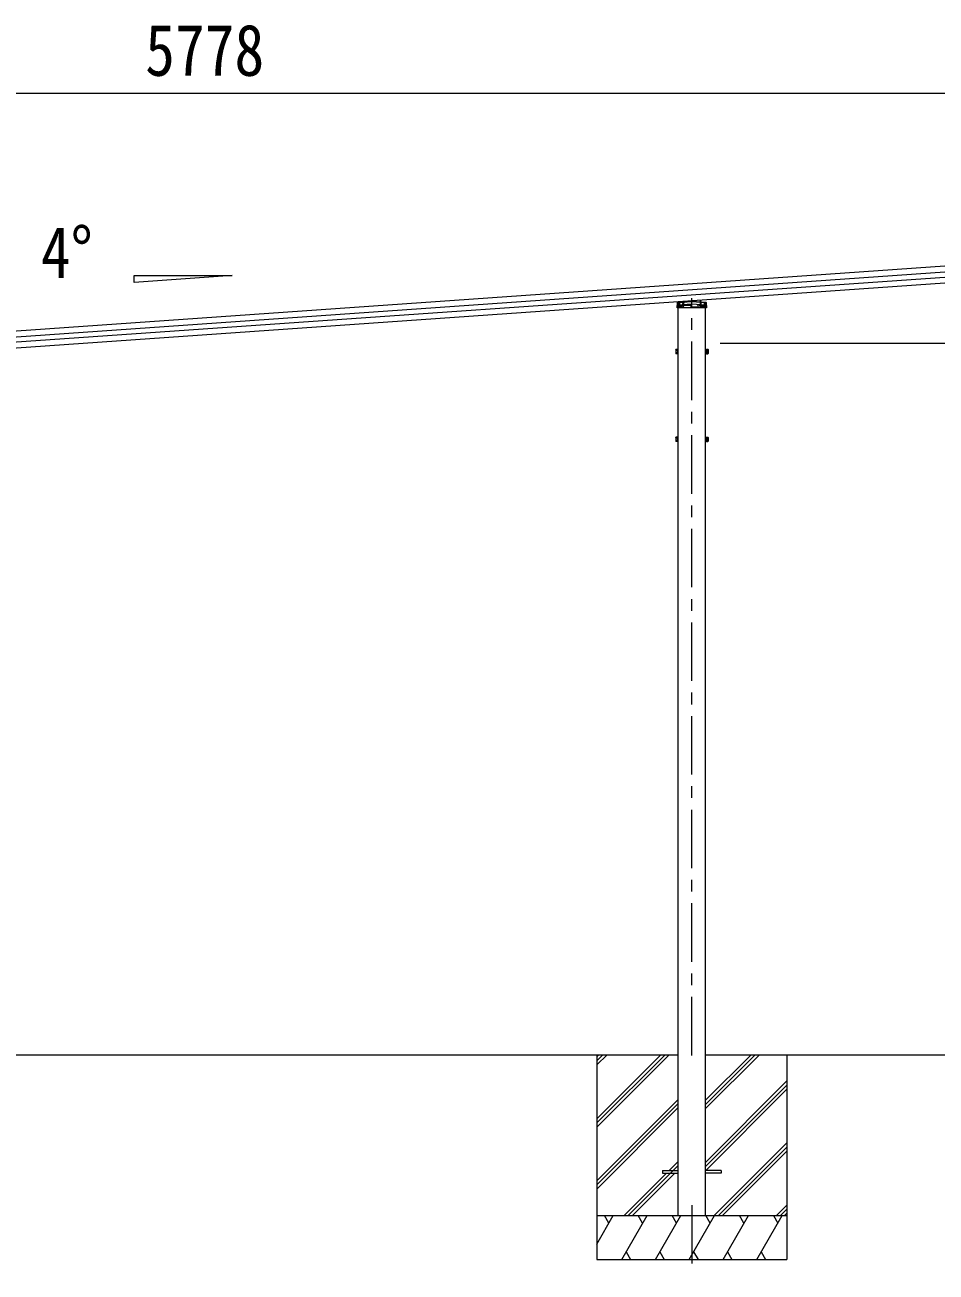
# Model space of a CAD drawing. Units: millimetres at full size, sheet at 1:40; details may follow other scales. Extents: x -11243 to 11243, y -7760 to 7760.
# Drawn here: x 4245 to 7360, y -4756 to -494 of the extents above; entities that cross this region are included whole.
import ezdxf
from ezdxf.enums import TextEntityAlignment as Align

# ---------------------------------------------------------------- set-up
doc = ezdxf.new("R2010")
doc.units = ezdxf.units.MM
doc.header["$LTSCALE"] = 40
doc.linetypes.add('CHAIN1', pattern=[8, 5, -1, 1, -1])
doc.linetypes.add('DASHED1', pattern=[1.8, 1.2, -0.6])
for name, color, linetype, lineweight in [('0-0_0', 7, 'Continuous', 9), ('0-1_本体', 5, 'CHAIN1', 9), ('0-3_ELV2', 4, 'Continuous', 9), ('0-6_OTH_LINE', 6, 'Continuous', 9), ('0-7_SHAPE', 4, 'Continuous', 9)]:
    doc.layers.add(name, color=color, linetype=linetype, lineweight=lineweight)
doc.styles.add('ＭＳ ゴシック', font='')
doc.styles.get('ＭＳ ゴシック').set_extended_font_data('MS Gothic')

msp = doc.modelspace()

# ---------------------------------------------------------------- linework, layer by layer
at = {"layer": '0-0_0'}
for p, q in [((3271.42, -4013.59), (6478.42, -4013.59)), ((6199.92, -4013.59), (6199.92, -4713.59)), ((6199.92, -4232.57), (6418.9, -4013.59)), ((6199.92, -4246.71), (6433.04, -4013.59)), ((6199.92, -4260.85), (6447.18, -4013.59)), ((6199.92, -4048.72), (6235.05, -4013.59)), ((6199.92, -4034.58), (6220.91, -4013.59)), ((6199.92, -4020.44), (6206.76, -4013.59)), ((6571.42, -4197.72), (6755.55, -4013.59)), ((6571.42, -4183.58), (6741.41, -4013.59)), ((6571.42, -4169.44), (6727.26, -4013.59)), ((6571.42, -4013.59), (7555.17, -4013.59)), ((6849.92, -4013.59), (6849.92, -4713.59)), ((6571.42, -4381.57), (6849.92, -4103.07)), ((6571.42, -4395.71), (6849.92, -4117.21)), ((6572.18, -4409.09), (6849.92, -4131.36)), ((6199.92, -4444.7), (6478.42, -4166.2)), ((6199.92, -4458.84), (6478.42, -4180.35)), ((6199.92, -4472.99), (6478.42, -4194.49)), ((6601.52, -4563.59), (6849.92, -4315.2)), ((6615.67, -4563.59), (6849.92, -4329.34)), ((6629.81, -4563.59), (6849.92, -4343.49)), ((6447.66, -4409.09), (6478.42, -4378.33)), ((6293.16, -4563.59), (6438.66, -4418.09)), ((6307.3, -4563.59), (6478.42, -4392.48)), ((6321.44, -4563.59), (6466.94, -4418.09)), ((6813.66, -4563.59), (6849.92, -4527.33)), ((6827.8, -4563.59), (6849.92, -4541.48)), ((6841.94, -4563.59), (6849.92, -4555.62)), ((6199.92, -4563.59), (6849.92, -4563.59)), ((6199.92, -4660.84), (6256.07, -4563.59)), ((6241.06, -4589.57), (6226.06, -4563.59)), ((6284.93, -4713.59), (6371.54, -4563.59)), ((6356.53, -4589.57), (6341.53, -4563.59)), ((6400.4, -4713.59), (6487.01, -4563.59)), ((6472, -4589.57), (6457, -4563.59)), ((6515.87, -4713.59), (6602.48, -4563.59)), ((6587.47, -4589.57), (6572.47, -4563.59)), ((6631.34, -4713.59), (6717.95, -4563.59)), ((6702.95, -4589.57), (6687.94, -4563.59)), ((6746.81, -4713.59), (6833.42, -4563.59)), ((6803.42, -4563.59), (6818.42, -4589.57)), ((6299.93, -4687.61), (6314.93, -4713.59)), ((6415.4, -4687.61), (6430.4, -4713.59)), ((6530.87, -4687.61), (6545.87, -4713.59)), ((6646.34, -4687.61), (6661.34, -4713.59)), ((6761.81, -4687.61), (6776.81, -4713.59)), ((6199.92, -4713.59), (6849.92, -4713.59))]:
    msp.add_line(p, q, dxfattribs=at)
at = {"layer": '0-1_本体'}
for p, q in [((6524.92, -4016.09), (6524.92, -1427.41)), ((6524.92, -4527.46), (6524.92, -4756.46))]:
    msp.add_line(p, q, dxfattribs=at)
at = {"layer": '0-3_ELV2'}
for p, q in [((7653.93, -1300.31), (2081.52, -1689.97)), ((7655.35, -1320.62), (2082.94, -1710.28)), ((7656.55, -1337.86), (2084.15, -1727.52)), ((7657.97, -1358.17), (2085.57, -1747.83)), ((6475.98, -1450.02), (6524.92, -1446.6)), ((6476.5, -1441.52), (6524.92, -1438.13)), ((6524.92, -1438.13), (6573.33, -1441.52)), ((6524.92, -1446.6), (6573.85, -1450.02)), ((6554.73, -1435.6), (6555.02, -1440.24)), ((6574.26, -1442.45), (6575.37, -1460.53)), ((6478.42, -4563.59), (6478.42, -1460.53)), ((6571.42, -4563.59), (6571.42, -1460.53)), ((6469.72, -1603.83), (6470.3, -1602.82)), ((6469.72, -1603.83), (6469.72, -1616.83)), ((6469.72, -1616.83), (6470.3, -1617.84)), ((6475.22, -1602.82), (6470.3, -1602.82)), ((6475.22, -1606.58), (6470.3, -1606.58)), ((6475.22, -1614.08), (6470.3, -1614.08)), ((6475.22, -1617.84), (6470.3, -1617.84)), ((6475.21, -1610.63), (6476.82, -1610.63)), ((6475.22, -1602.62), (6475.22, -1617.64)), ((6476.82, -1603.08), (6475.22, -1603.08)), ((6475.22, -1609.63), (6476.82, -1609.63)), ((6475.22, -1617.18), (6476.82, -1617.18)), ((6573.02, -1603.08), (6574.62, -1603.08)), ((6574.62, -1609.63), (6573.02, -1609.63)), ((6574.62, -1610.63), (6573.02, -1610.63)), ((6574.62, -1617.18), (6573.02, -1617.18)), ((6574.62, -1602.62), (6574.62, -1617.64)), ((6574.62, -1602.62), (6579.54, -1602.62)), ((6574.62, -1606.38), (6579.54, -1606.38)), ((6574.62, -1613.88), (6579.54, -1613.88)), ((6574.62, -1617.64), (6579.54, -1617.64)), ((6580.12, -1603.63), (6579.54, -1602.62)), ((6580.12, -1616.63), (6579.54, -1617.64)), ((6580.12, -1603.63), (6580.12, -1616.63)), ((6469.72, -1903.83), (6470.3, -1902.82)), ((6469.72, -1903.83), (6469.72, -1916.83)), ((6469.72, -1916.83), (6470.3, -1917.84)), ((6475.22, -1902.82), (6470.3, -1902.82)), ((6475.22, -1906.58), (6470.3, -1906.58)), ((6475.22, -1914.08), (6470.3, -1914.08)), ((6475.22, -1917.84), (6470.3, -1917.84)), ((6475.21, -1910.63), (6476.82, -1910.63)), ((6475.22, -1902.62), (6475.22, -1917.64)), ((6476.82, -1903.08), (6475.22, -1903.08)), ((6475.22, -1909.63), (6476.82, -1909.63)), ((6475.22, -1917.18), (6476.82, -1917.18)), ((6573.02, -1903.08), (6574.62, -1903.08)), ((6574.62, -1909.63), (6573.02, -1909.63)), ((6574.62, -1910.63), (6573.02, -1910.63)), ((6574.62, -1917.18), (6573.02, -1917.18)), ((6574.62, -1902.62), (6574.62, -1917.64)), ((6574.62, -1902.62), (6579.54, -1902.62)), ((6574.62, -1906.38), (6579.54, -1906.38)), ((6574.62, -1913.88), (6579.54, -1913.88)), ((6574.62, -1917.64), (6579.54, -1917.64)), ((6580.12, -1903.63), (6579.54, -1902.62)), ((6580.12, -1916.63), (6579.54, -1917.64)), ((6580.12, -1903.63), (6580.12, -1916.63)), ((6424.92, -4409.09), (6478.42, -4409.09)), ((6624.92, -4409.09), (6571.42, -4409.09))]:
    msp.add_line(p, q, dxfattribs=at)
at = {"layer": '0-3_ELV2', "linetype": 'DASHED1'}
for p, q in [((6478.52, -1443.38), (6477.47, -1460.53)), ((6524.92, -1448.61), (6478, -1451.89)), ((6524.92, -1440.14), (6478.52, -1443.38)), ((6481.72, -1443.16), (6481.72, -1456.8)), ((6482.92, -1443.07), (6482.92, -1458.53)), ((6494.16, -1450.97), (6494.84, -1439.78)), ((6496.86, -1439.64), (6495.58, -1460.53)), ((6571.31, -1443.38), (6524.92, -1440.14)), ((6571.83, -1451.89), (6524.92, -1448.61)), ((6552.74, -1435.74), (6554.25, -1460.53)), ((6555.02, -1440.24), (6555.67, -1450.97)), ((6566.92, -1443.07), (6566.92, -1458.53)), ((6568.12, -1443.16), (6568.12, -1456.8)), ((6572.36, -1460.53), (6571.31, -1443.38)), ((6476.05, -1450.03), (6573.78, -1450.03)), ((6477.94, -1452.83), (6482.92, -1452.83)), ((6477.99, -1452.03), (6571.84, -1452.03)), ((6481.72, -1456.8), (6482.72, -1458.53)), ((6567.12, -1458.53), (6482.72, -1458.53)), ((6484.42, -1451.44), (6484.42, -1458.53)), ((6487.52, -1452.03), (6487.52, -1458.53)), ((6487.65, -1452.03), (6487.65, -1458.53)), ((6487.92, -1451.19), (6487.92, -1458.53)), ((6487.92, -1456.8), (6490.92, -1456.8)), ((6490.92, -1450.98), (6490.92, -1458.53)), ((6498.92, -1450.03), (6498.92, -1452.03)), ((6503.42, -1452.83), (6503.42, -1450.11)), ((6504.92, -1452.83), (6503.42, -1452.83)), ((6504.92, -1450), (6504.92, -1452.83)), ((6544.92, -1452.83), (6544.92, -1450)), ((6544.92, -1452.83), (6546.42, -1452.83)), ((6546.42, -1450.11), (6546.42, -1452.83)), ((6550.92, -1452.03), (6550.92, -1450.03)), ((6558.92, -1450.98), (6558.92, -1458.53)), ((6558.92, -1456.8), (6561.92, -1456.8)), ((6561.92, -1451.19), (6561.92, -1458.53)), ((6562.19, -1452.03), (6562.19, -1458.53)), ((6562.32, -1452.03), (6562.32, -1458.53)), ((6565.42, -1451.44), (6565.42, -1458.53)), ((6566.92, -1452.83), (6571.89, -1452.83)), ((6567.12, -1458.53), (6568.12, -1456.8))]:
    msp.add_line(p, q, dxfattribs=at)
at = {"layer": '0-3_ELV2'}
for points in [[(6575.37, -1460.53), (6474.47, -1460.53), (6475.57, -1442.45)], [(6478.42, -1601.63), (6476.82, -1601.63), (6476.82, -1618.63), (6478.42, -1618.63)], [(6571.42, -1601.63), (6573.02, -1601.63), (6573.02, -1618.63), (6571.42, -1618.63)], [(6478.42, -1901.63), (6476.82, -1901.63), (6476.82, -1918.63), (6478.42, -1918.63)], [(6571.42, -1901.63), (6573.02, -1901.63), (6573.02, -1918.63), (6571.42, -1918.63)], [(6424.92, -4409.09), (6424.92, -4418.09), (6478.42, -4418.09)], [(6624.92, -4409.09), (6624.92, -4418.09), (6571.42, -4418.09)]]:
    msp.add_lwpolyline(points, dxfattribs=at)
for centre, radius, start, end in [((6476.57, -1442.51), 1, 94, 176.5), ((6573.26, -1442.51), 1, 3.5, 86), ((6476.05, -1451.02), 1, 94, 176.5), ((6573.78, -1451.02), 1, 3.5, 86), ((6473.04, -1604.7), 3.32, 145.61575, 214.38425), ((6482.14, -1610.33), 12.42, 162.41205, 197.58795), ((6473.04, -1615.96), 3.32, 145.61575, 214.38425), ((6576.79, -1604.5), 3.32, 325.61575, 34.38425), ((6576.79, -1615.76), 3.32, 325.61575, 34.38425), ((6567.7, -1610.13), 12.42, 342.41205, 17.58795), ((6473.04, -1904.7), 3.32, 145.61575, 214.38425), ((6482.14, -1910.33), 12.42, 162.41205, 197.58795), ((6473.04, -1915.96), 3.32, 145.61575, 214.38425), ((6576.79, -1904.5), 3.32, 325.61575, 34.38425), ((6576.79, -1915.76), 3.32, 325.61575, 34.38425), ((6567.7, -1910.13), 12.42, 342.41205, 17.58795)]:
    msp.add_arc(centre, radius, start, end, dxfattribs=at)
at = {"layer": '0-3_ELV2', "linetype": 'DASHED1'}
for centre, start, end in [((6476.05, -1451.03), 90, 176.5), ((6573.78, -1451.03), 3.5, 90)]:
    msp.add_arc(centre, 1, start, end, dxfattribs=at)
at = {"layer": '0-6_OTH_LINE'}
for p, q in [((7744.82, -728.51), (1966.82, -728.51)), ((7813.11, -1582.83), (6621.42, -1582.83))]:
    msp.add_line(p, q, dxfattribs=at)
at = {"layer": '0-7_SHAPE'}
for p, q in [((4617.66, -1350.13), (4953.66, -1350.13)), ((4617.66, -1373.63), (4617.66, -1350.13)), ((4953.66, -1350.13), (4617.66, -1373.63))]:
    msp.add_line(p, q, dxfattribs=at)

# ---------------------------------------------------------------- texts
at = {"layer": '0-6_OTH_LINE', "color": 7, "style": 'ＭＳ ゴシック', "width": 0.85}
msp.add_text('5778', height=176, dxfattribs=at).set_placement((4655.82, -720.51), align=Align.BOTTOM_LEFT)
at = {"layer": '0-7_SHAPE', "color": 7, "style": 'ＭＳ ゴシック', "width": 0.85}
msp.add_text('4°', height=176, dxfattribs=at).set_placement((4299.37, -1411.35), align=Align.BOTTOM_LEFT)

doc.saveas('drawing.dxf')
